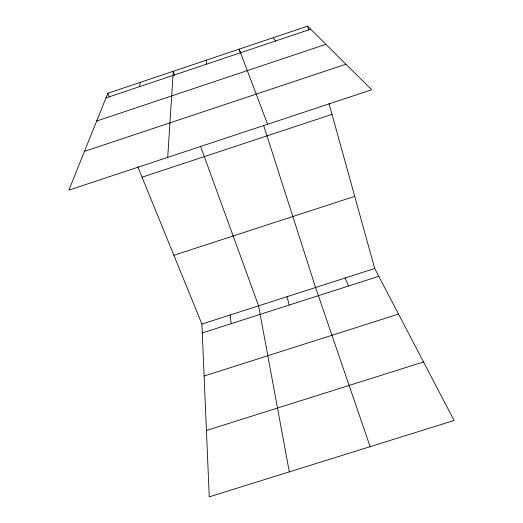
<?xml version="1.0" encoding="UTF-8"?>
<svg xmlns="http://www.w3.org/2000/svg" width="523" height="523" viewBox="0 0 523 523"><rect width="100%" height="100%" fill="white"/><g stroke="black" fill="none" stroke-linecap="round" stroke-linejoin="round"><path stroke-width="0.78" d="M167.713 157.377L173.257 71.291L174.656 75.129M139.406 86.713L140.484 82.307M107.823 93.277L68.899 190.117L371.709 89.773L307.589 26.15L107.823 93.277L109.359 97.056M105.94 97.951L310.669 29.203M96.663 121.035L325.894 44.311M84.484 151.35L345.951 64.218M142.04 177.205L332.02 114.374M173.871 255.289L354.725 196.36M201.911 324.057L374.703 268.495L454.101 420.479L209.246 496.85L201.911 324.057L137.797 166.804M202.29 332.955L378.776 276.294M204.114 376.024L398.519 314.081M206.428 430.481L423.532 361.962M273.32 37.669L275.536 41.003M345.095 278.014L348.534 286.003M267.613 124.271L239.174 49.142L240.403 52.973M200.446 146.035L258.571 305.837L289.324 471.877M370.114 446.675L315.585 287.506L263.533 125.128M307.589 26.15L308.668 30.053M328.993 103.436L374.703 268.495M287.035 296.685L289.226 305.046M206.154 60.237L206.703 64.12M230.198 314.964L231.173 323.678"/></g></svg>
